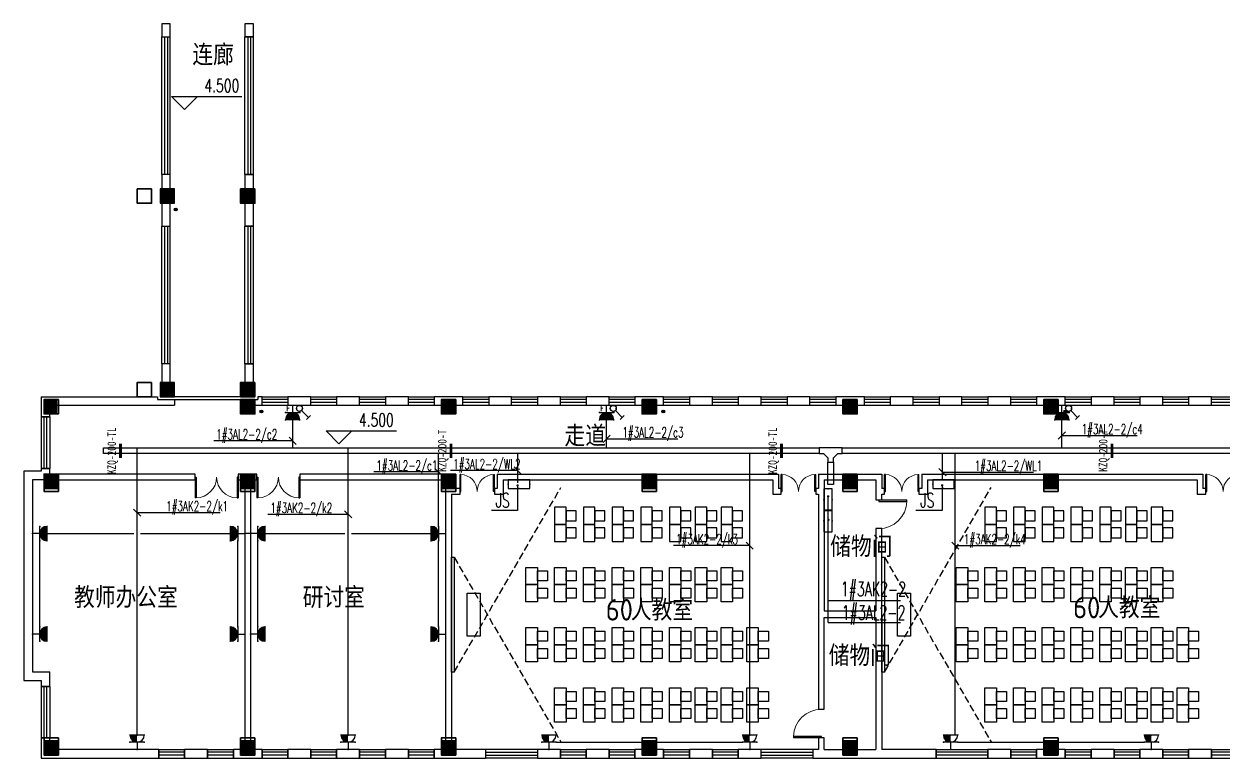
# Model space of a CAD drawing. Extents: x 0 to 302064749, y -59725395 to 1524223.
# Drawn here: x 2058808 to 2100608, y 1289830 to 1315430 of the extents above; entities that cross this region are included whole.
import ezdxf
from ezdxf.enums import TextEntityAlignment as Align

# ---------------------------------------------------------------- set-up
doc = ezdxf.new("R2010")
doc.units = 0
doc.header["$LTSCALE"] = 1000
doc.linetypes.add('DASH', pattern=[0.35, 0.25, -0.1])
for name, color, linetype in [('0-底图', 7, 'Continuous'), ('CABLETRAY', 4, 'Continuous'), ('COLU', 7, 'Continuous'), ('COLU_HATCH', 251, 'Continuous'), ('DIM-照明', 3, 'Continuous'), ('DIM-箱柜', 7, 'Continuous'), ('DIM_ELEV', 3, 'Continuous'), ('DOOR_FIRE', 4, 'Continuous'), ('EQUIP-插座', 3, 'Continuous'), ('EQUIP-照明', 3, 'Continuous'), ('EQUIP-箱柜', 3, 'Continuous'), ('PUB_TEXT', 7, 'Continuous'), ('TEL_LEAD', 3, 'Continuous'), ('TEXT', 7, 'Continuous'), ('WALL', 2, 'Continuous'), ('WINDOW', 4, 'Continuous'), ('WIRE-照明', 6, 'Continuous'), ('家具', 8, 'Continuous'), ('抗震支吊架', 2, 'Continuous'), ('排水', 153, 'Continuous'), ('看线', 30, 'Continuous')]:
    doc.layers.add(name, color=color, linetype=linetype)
doc.layers.add('砼柱', color=2, linetype='Continuous', lineweight=35)
doc.styles.add('_TCH_DIM', font='SIMPLEX', dxfattribs={"width": 0.8, "height": 5, "bigfont": 'HZTXT'})
doc.styles.add('_TEL_DIM', font='simplex.shx', dxfattribs={"width": 0.8, "height": 3.5, "bigfont": 'gbcbig.shx'})
doc.styles.add('kzcad', font='', dxfattribs={"width": 0.8})
doc.styles.get("Standard").update_dxf_attribs({"font": 'geniso.shx', "bigfont": 'hztxt.shx'})
doc.styles.get('kzcad').set_extended_font_data('SimSun')

# ---------------------------------------------------------------- blocks, each defined once
blk = doc.blocks.new('$equip$00002928')
for p, q in [((-0.75, 0.6), (-0.75, 0)), ((0.75, 0.6), (-0.75, 0.6)), ((0.75, 0), (0.75, 0.6)), ((-0.75, 0), (0.75, 0))]:
    blk.add_line(p, q)
at = {"const_width": 0.04}
blk.add_lwpolyline([(-0.75, 0.6), (-0.75, 0), (0.75, 0), (0.75, 0.6), (-0.75, 0.6), (-0.75, 0)], dxfattribs=at)
for p in [(-0.75, 0.3), (0, 0.6), (0.75, 0.3), (0, 0)]:
    blk.add_point(p)
at = {"color": 7, "style": '_TEL_DIM', "flags": 1}
for tag in ['A', 'REMARK']:
    blk.add_attdef(tag, text='', height=0.00002, dxfattribs=at).set_placement((0, 0), align=Align.MIDDLE_CENTER)
blk = doc.blocks.new('$equip$00001239')
for p, q in [((-0.5, 1.05), (-0.5, 1)), ((0.5, 1), (-0.5, 1)), ((0.5, 1.05), (0.5, 1)), ((0.5, 0.5), (-0.5, 0.5)), ((0, 0.5), (0, 0))]:
    blk.add_line(p, q)
blk.add_arc((0, 1), 0.5, 180, 0)
for points in [[(0, 0.75), (-0.433, 0.75), (0, 1), (-0.5, 1)], [(0, 0.567), (-0.25, 0.567), (0, 0.75), (-0.433, 0.75)], [(0, 0.5), (0, 0.5), (0, 0.567), (-0.25, 0.567)]]:
    blk.add_solid(points)
at = {"layer": 'EQUIP-照明'}
for p in [(0, 1), (-0.5, 0.5), (0, 0), (0.5, 0.5)]:
    blk.add_point(p, dxfattribs=at)
at = {"layer": 'EQUIP-照明', "flags": 9}
blk.add_attdef('A', (0, 0), '', height=0.00002, dxfattribs=at)
blk = doc.blocks.new('$equip$00001237')
for p, q in [((-0.5, 1.05), (-0.5, 1)), ((-0.5, 1), (0.5, 1)), ((0.5, 1.05), (0.5, 1)), ((0.5, 0.5), (-0.5, 0.5)), ((0, 0.5), (0, 0))]:
    blk.add_line(p, q)
blk.add_arc((0, 1), 0.5, 180, 0)
for p in [(0, 1), (-0.5, 0.5), (0, 0), (0.5, 0.5)]:
    blk.add_point(p)
for points in [[(0.433, 0.75), (-0.433, 0.75), (0.5, 1), (-0.5, 1)], [(0.25, 0.567), (-0.25, 0.567), (0.433, 0.75), (-0.433, 0.75)], [(0, 0.5), (0, 0.5), (0.25, 0.567), (-0.25, 0.567)]]:
    blk.add_solid(points)
at = {"flags": 9}
blk.add_attdef('A', (0, 0), '', height=0.00002, dxfattribs=at)
blk = doc.blocks.new('$equip$00001764')
for p, q in [((-0.5, 1.05), (-0.5, 1)), ((-0.5, 1), (0.5, 1)), ((0.5, 1.05), (0.5, 1)), ((0.5, 0.5), (-0.5, 0.5)), ((0, 0.5), (0, 0))]:
    blk.add_line(p, q)
blk.add_arc((0, 1), 0.5, 180, 0)
for p in [(-0.5, 0.5), (0, 0), (0.5, 0.5)]:
    blk.add_point(p)
for points in [[(0.433, 0.75), (-0.433, 0.75), (0.5, 1), (-0.5, 1)], [(0.25, 0.567), (-0.25, 0.567), (0.433, 0.75), (-0.433, 0.75)], [(0, 0.5), (0, 0.5), (0.25, 0.567), (-0.25, 0.567)]]:
    blk.add_solid(points)
at = {"color": 7, "style": '_TEL_DIM'}
blk.add_attdef('$TEXT$', text='', height=0.4, dxfattribs=at).set_placement((0.303, 0.211), align=Align.MIDDLE_CENTER)
at = {"color": 7, "style": '_TEL_DIM', "flags": 1}
blk.add_attdef('A', text='', height=0.00002, dxfattribs=at).set_placement((0, 0), align=Align.MIDDLE_CENTER)
blk = doc.blocks.new('$equip$00002327')
for p, q in [((0.484, 0.975), (0.766, 0.692)), ((0.147, 0.356), (0.625, 0.833))]:
    blk.add_line(p, q)
blk.add_circle((0, 0.208), 0.208)
for p in [(-0.208, 0.208), (0, 0.417), (0, 0), (0.208, 0.208)]:
    blk.add_point(p)
at = {"color": 7, "flags": 1}
blk.add_attdef('A', text='', height=0.00002, dxfattribs=at).set_placement((0, 0), align=Align.MIDDLE_CENTER)
blk = doc.blocks.new('js')
at = {"layer": '家具', "linetype": 'DASH'}
for points in [[(569568, 805988), (573281, 812418)], [(569568, 809988), (573281, 803558)]]:
    blk.add_lwpolyline(points, dxfattribs=at)
at = {"layer": '家具'}
for points in [[(573068, 811738), (573068, 811138), (573468, 811138), (573468, 811738)], [(573468, 811613), (573468, 811263), (573818, 811263), (573818, 811613)], [(574068, 811738), (574068, 811138), (574468, 811138), (574468, 811738)], [(574468, 811613), (574468, 811263), (574818, 811263), (574818, 811613)], [(575068, 811738), (575068, 811138), (575468, 811138), (575468, 811738)], [(575468, 811613), (575468, 811263), (575818, 811263), (575818, 811613)], [(576068, 811738), (576068, 811138), (576468, 811138), (576468, 811738)], [(576468, 811613), (576468, 811263), (576818, 811263), (576818, 811613)], [(577068, 811738), (577068, 811138), (577468, 811138), (577468, 811738)], [(577468, 811613), (577468, 811263), (577818, 811263), (577818, 811613)], [(577968, 811738), (577968, 811138), (578368, 811138), (578368, 811738)], [(578368, 811613), (578368, 811263), (578718, 811263), (578718, 811613)], [(578868, 811738), (578868, 811138), (579268, 811138), (579268, 811738)], [(579268, 811613), (579268, 811263), (579618, 811263), (579618, 811613)], [(573068, 811138), (573068, 810538), (573468, 810538), (573468, 811138)], [(573468, 811013), (573468, 810663), (573818, 810663), (573818, 811013)], [(574068, 811138), (574068, 810538), (574468, 810538), (574468, 811138)], [(574468, 811013), (574468, 810663), (574818, 810663), (574818, 811013)], [(575068, 811138), (575068, 810538), (575468, 810538), (575468, 811138)], [(575468, 811013), (575468, 810663), (575818, 810663), (575818, 811013)], [(576068, 811138), (576068, 810538), (576468, 810538), (576468, 811138)], [(576468, 811013), (576468, 810663), (576818, 810663), (576818, 811013)], [(577068, 811138), (577068, 810538), (577468, 810538), (577468, 811138)], [(577468, 811013), (577468, 810663), (577818, 810663), (577818, 811013)], [(577968, 811138), (577968, 810538), (578368, 810538), (578368, 811138)], [(578368, 811013), (578368, 810663), (578718, 810663), (578718, 811013)], [(578868, 811138), (578868, 810538), (579268, 810538), (579268, 811138)], [(579268, 811013), (579268, 810663), (579618, 810663), (579618, 811013)], [(569468, 805988), (569468, 809988), (569568, 809988), (569568, 805988)], [(572068, 809038), (572068, 809638), (572468, 809638), (572468, 809038)], [(572468, 809163), (572468, 809513), (572818, 809513), (572818, 809163)], [(573068, 809038), (573068, 809638), (573468, 809638), (573468, 809038)], [(573468, 809163), (573468, 809513), (573818, 809513), (573818, 809163)], [(574068, 809038), (574068, 809638), (574468, 809638), (574468, 809038)], [(574468, 809163), (574468, 809513), (574818, 809513), (574818, 809163)], [(575068, 809038), (575068, 809638), (575468, 809638), (575468, 809038)], [(575468, 809163), (575468, 809513), (575818, 809513), (575818, 809163)], [(576068, 809038), (576068, 809638), (576468, 809638), (576468, 809038)], [(576468, 809163), (576468, 809513), (576818, 809513), (576818, 809163)], [(577068, 809038), (577068, 809638), (577468, 809638), (577468, 809038)], [(577468, 809163), (577468, 809513), (577818, 809513), (577818, 809163)], [(577968, 809038), (577968, 809638), (578368, 809638), (578368, 809038)], [(578368, 809163), (578368, 809513), (578718, 809513), (578718, 809163)], [(578868, 809038), (578868, 809638), (579268, 809638), (579268, 809038)], [(579268, 809163), (579268, 809513), (579618, 809513), (579618, 809163)], [(572068, 808438), (572068, 809038), (572468, 809038), (572468, 808438)], [(572468, 808563), (572468, 808913), (572818, 808913), (572818, 808563)], [(573068, 808438), (573068, 809038), (573468, 809038), (573468, 808438)], [(573468, 808563), (573468, 808913), (573818, 808913), (573818, 808563)], [(574068, 808438), (574068, 809038), (574468, 809038), (574468, 808438)], [(574468, 808563), (574468, 808913), (574818, 808913), (574818, 808563)], [(575068, 808438), (575068, 809038), (575468, 809038), (575468, 808438)], [(575468, 808563), (575468, 808913), (575818, 808913), (575818, 808563)], [(576068, 808438), (576068, 809038), (576468, 809038), (576468, 808438)], [(576468, 808563), (576468, 808913), (576818, 808913), (576818, 808563)], [(577068, 808438), (577068, 809038), (577468, 809038), (577468, 808438)], [(577468, 808563), (577468, 808913), (577818, 808913), (577818, 808563)], [(577968, 808438), (577968, 809038), (578368, 809038), (578368, 808438)], [(578368, 808563), (578368, 808913), (578718, 808913), (578718, 808563)], [(578868, 808438), (578868, 809038), (579268, 809038), (579268, 808438)], [(579268, 808563), (579268, 808913), (579618, 808913), (579618, 808563)], [(570018, 808738), (570468, 808738), (570468, 807238), (570018, 807238)], [(572068, 806938), (572068, 807538), (572468, 807538), (572468, 806938)], [(572468, 807063), (572468, 807413), (572818, 807413), (572818, 807063)], [(573068, 806938), (573068, 807538), (573468, 807538), (573468, 806938)], [(573468, 807063), (573468, 807413), (573818, 807413), (573818, 807063)], [(574068, 806938), (574068, 807538), (574468, 807538), (574468, 806938)], [(574468, 807063), (574468, 807413), (574818, 807413), (574818, 807063)], [(575068, 806938), (575068, 807538), (575468, 807538), (575468, 806938)], [(575468, 807063), (575468, 807413), (575818, 807413), (575818, 807063)], [(576068, 806938), (576068, 807538), (576468, 807538), (576468, 806938)], [(576468, 807063), (576468, 807413), (576818, 807413), (576818, 807063)], [(577068, 806938), (577068, 807538), (577468, 807538), (577468, 806938)], [(577468, 807063), (577468, 807413), (577818, 807413), (577818, 807063)], [(577968, 806938), (577968, 807538), (578368, 807538), (578368, 806938)], [(578368, 807063), (578368, 807413), (578718, 807413), (578718, 807063)], [(578868, 806938), (578868, 807538), (579268, 807538), (579268, 806938)], [(579268, 807063), (579268, 807413), (579618, 807413), (579618, 807063)], [(579768, 806938), (579768, 807538), (580168, 807538), (580168, 806938)], [(580168, 807063), (580168, 807413), (580518, 807413), (580518, 807063)], [(572068, 806338), (572068, 806938), (572468, 806938), (572468, 806338)], [(572468, 806463), (572468, 806813), (572818, 806813), (572818, 806463)], [(573068, 806338), (573068, 806938), (573468, 806938), (573468, 806338)], [(573468, 806463), (573468, 806813), (573818, 806813), (573818, 806463)], [(574068, 806338), (574068, 806938), (574468, 806938), (574468, 806338)], [(574468, 806463), (574468, 806813), (574818, 806813), (574818, 806463)], [(575068, 806338), (575068, 806938), (575468, 806938), (575468, 806338)], [(575468, 806463), (575468, 806813), (575818, 806813), (575818, 806463)], [(576068, 806338), (576068, 806938), (576468, 806938), (576468, 806338)], [(576468, 806463), (576468, 806813), (576818, 806813), (576818, 806463)], [(577068, 806338), (577068, 806938), (577468, 806938), (577468, 806338)], [(577468, 806463), (577468, 806813), (577818, 806813), (577818, 806463)], [(577968, 806338), (577968, 806938), (578368, 806938), (578368, 806338)], [(578368, 806463), (578368, 806813), (578718, 806813), (578718, 806463)], [(578868, 806338), (578868, 806938), (579268, 806938), (579268, 806338)], [(579268, 806463), (579268, 806813), (579618, 806813), (579618, 806463)], [(579768, 806338), (579768, 806938), (580168, 806938), (580168, 806338)], [(580168, 806463), (580168, 806813), (580518, 806813), (580518, 806463)], [(573068, 804838), (573068, 805438), (573468, 805438), (573468, 804838)], [(573468, 804963), (573468, 805313), (573818, 805313), (573818, 804963)], [(574068, 804838), (574068, 805438), (574468, 805438), (574468, 804838)], [(574468, 804963), (574468, 805313), (574818, 805313), (574818, 804963)], [(575068, 804838), (575068, 805438), (575468, 805438), (575468, 804838)], [(575468, 804963), (575468, 805313), (575818, 805313), (575818, 804963)], [(576068, 804838), (576068, 805438), (576468, 805438), (576468, 804838)], [(576468, 804963), (576468, 805313), (576818, 805313), (576818, 804963)], [(577068, 804838), (577068, 805438), (577468, 805438), (577468, 804838)], [(577468, 804963), (577468, 805313), (577818, 805313), (577818, 804963)], [(577968, 804838), (577968, 805438), (578368, 805438), (578368, 804838)], [(578368, 804963), (578368, 805313), (578718, 805313), (578718, 804963)], [(578868, 804838), (578868, 805438), (579268, 805438), (579268, 804838)], [(579268, 804963), (579268, 805313), (579618, 805313), (579618, 804963)], [(579768, 804838), (579768, 805438), (580168, 805438), (580168, 804838)], [(580168, 804963), (580168, 805313), (580518, 805313), (580518, 804963)], [(573068, 804238), (573068, 804838), (573468, 804838), (573468, 804238)], [(573468, 804363), (573468, 804713), (573818, 804713), (573818, 804363)], [(574068, 804238), (574068, 804838), (574468, 804838), (574468, 804238)], [(574468, 804363), (574468, 804713), (574818, 804713), (574818, 804363)], [(575068, 804238), (575068, 804838), (575468, 804838), (575468, 804238)], [(575468, 804363), (575468, 804713), (575818, 804713), (575818, 804363)], [(576068, 804238), (576068, 804838), (576468, 804838), (576468, 804238)], [(576468, 804363), (576468, 804713), (576818, 804713), (576818, 804363)], [(577068, 804238), (577068, 804838), (577468, 804838), (577468, 804238)], [(577468, 804363), (577468, 804713), (577818, 804713), (577818, 804363)], [(577968, 804238), (577968, 804838), (578368, 804838), (578368, 804238)], [(578368, 804363), (578368, 804713), (578718, 804713), (578718, 804363)], [(578868, 804238), (578868, 804838), (579268, 804838), (579268, 804238)], [(579268, 804363), (579268, 804713), (579618, 804713), (579618, 804363)], [(579768, 804238), (579768, 804838), (580168, 804838), (580168, 804238)], [(580168, 804363), (580168, 804713), (580518, 804713), (580518, 804363)]]:
    blk.add_lwpolyline(points, close=True, dxfattribs=at)
blk = doc.blocks.new('ng')
at = {"layer": '排水'}
for p, q in [((345991, 781358), (346091, 781358)), ((346041, 781408), (346041, 781308))]:
    blk.add_line(p, q, dxfattribs=at)
blk.add_circle((346041, 781358), 50, dxfattribs=at)
blk = doc.blocks.new('222222')
at = {"layer": 'COLU_HATCH'}
h = blk.add_hatch(color=256, dxfattribs=at)
h.dxf.hatch_style = 1
h.paths.add_polyline_path([(1247542, 1047441), (1247542, 1047941), (1247042, 1047941), (1247042, 1047441)])
h = blk.add_hatch(color=256, dxfattribs=at)
h.dxf.hatch_style = 1
h.paths.add_polyline_path([(1250342, 1047441), (1250342, 1047941), (1249842, 1047941), (1249842, 1047441)])
h = blk.add_hatch(color=256, dxfattribs=at)
h.dxf.hatch_style = 1
h.paths.add_polyline_path([(1247542, 1040691), (1247542, 1041191), (1247042, 1041191), (1247042, 1040691)])
h = blk.add_hatch(color=256, dxfattribs=at)
h.dxf.hatch_style = 1
h.paths.add_polyline_path([(1250342, 1040691), (1250342, 1041191), (1249842, 1041191), (1249842, 1040691)])
h = blk.add_hatch(color=256, dxfattribs=at)
h.dxf.hatch_style = 1
h.paths.add_polyline_path([(1243442, 1040141), (1243442, 1040591), (1242992, 1040591), (1242992, 1040141)])
h = blk.add_hatch(color=256, dxfattribs=at)
h.dxf.hatch_style = 1
h.paths.add_polyline_path([(1250317, 1040141), (1250317, 1040591), (1249867, 1040591), (1249867, 1040141)])
h = blk.add_hatch(color=256, dxfattribs=at)
h.dxf.hatch_style = 1
h.paths.add_polyline_path([(1257317, 1040141), (1257317, 1040591), (1256867, 1040591), (1256867, 1040141)])
h = blk.add_hatch(color=256, dxfattribs=at)
h.dxf.hatch_style = 1
h.paths.add_polyline_path([(1264317, 1040141), (1264317, 1040591), (1263867, 1040591), (1263867, 1040141)])
h = blk.add_hatch(color=256, dxfattribs=at)
h.dxf.hatch_style = 1
h.paths.add_polyline_path([(1271317, 1040141), (1271317, 1040591), (1270867, 1040591), (1270867, 1040141)])
h = blk.add_hatch(color=256, dxfattribs=at)
h.dxf.hatch_style = 1
h.paths.add_polyline_path([(1278317, 1040141), (1278317, 1040591), (1277867, 1040591), (1277867, 1040141)])
h = blk.add_hatch(color=256, dxfattribs=at)
h.dxf.hatch_style = 1
h.paths.add_polyline_path([(1243492, 1037491), (1243492, 1037991), (1242992, 1037991), (1242992, 1037491)])
h = blk.add_hatch(color=256, dxfattribs=at)
h.dxf.hatch_style = 1
h.paths.add_polyline_path([(1250342, 1037491), (1250342, 1037991), (1249842, 1037991), (1249842, 1037491)])
h = blk.add_hatch(color=256, dxfattribs=at)
h.dxf.hatch_style = 1
h.paths.add_polyline_path([(1257342, 1037491), (1257342, 1037991), (1256842, 1037991), (1256842, 1037491)])
h = blk.add_hatch(color=256, dxfattribs=at)
h.dxf.hatch_style = 1
h.paths.add_polyline_path([(1264342, 1037491), (1264342, 1037991), (1263842, 1037991), (1263842, 1037491)])
h = blk.add_hatch(color=256, dxfattribs=at)
h.dxf.hatch_style = 1
h.paths.add_polyline_path([(1271342, 1037491), (1271342, 1037991), (1270842, 1037991), (1270842, 1037491)])
h = blk.add_hatch(color=256, dxfattribs=at)
h.dxf.hatch_style = 1
h.paths.add_polyline_path([(1278342, 1037491), (1278342, 1037991), (1277842, 1037991), (1277842, 1037491)])
h = blk.add_hatch(color=256, dxfattribs=at)
h.dxf.hatch_style = 1
h.paths.add_polyline_path([(1243492, 1028191), (1243492, 1028691), (1242992, 1028691), (1242992, 1028191)])
h = blk.add_hatch(color=256, dxfattribs=at)
h.dxf.hatch_style = 1
h.paths.add_polyline_path([(1250342, 1028191), (1250342, 1028691), (1249842, 1028691), (1249842, 1028191)])
h = blk.add_hatch(color=256, dxfattribs=at)
h.dxf.hatch_style = 1
h.paths.add_polyline_path([(1257342, 1028191), (1257342, 1028691), (1256842, 1028691), (1256842, 1028191)])
h = blk.add_hatch(color=256, dxfattribs=at)
h.dxf.hatch_style = 1
h.paths.add_polyline_path([(1264342, 1028191), (1264342, 1028691), (1263842, 1028691), (1263842, 1028191)])
h = blk.add_hatch(color=256, dxfattribs=at)
h.dxf.hatch_style = 1
h.paths.add_polyline_path([(1271342, 1028191), (1271342, 1028691), (1270842, 1028691), (1270842, 1028191)])
h = blk.add_hatch(color=256, dxfattribs=at)
h.dxf.hatch_style = 1
h.paths.add_polyline_path([(1278342, 1028191), (1278342, 1028691), (1277842, 1028691), (1277842, 1028191)])
at = {"layer": 'COLU'}
for points in [[(1247542, 1047441), (1247542, 1047941), (1247042, 1047941), (1247042, 1047441)], [(1250342, 1047441), (1250342, 1047941), (1249842, 1047941), (1249842, 1047441)], [(1247542, 1040691), (1247542, 1041191), (1247042, 1041191), (1247042, 1040691)], [(1250342, 1040691), (1250342, 1041191), (1249842, 1041191), (1249842, 1040691)], [(1243442, 1040141), (1243442, 1040591), (1242992, 1040591), (1242992, 1040141)], [(1250317, 1040141), (1250317, 1040591), (1249867, 1040591), (1249867, 1040141)], [(1257317, 1040141), (1257317, 1040591), (1256867, 1040591), (1256867, 1040141)], [(1264317, 1040141), (1264317, 1040591), (1263867, 1040591), (1263867, 1040141)], [(1271317, 1040141), (1271317, 1040591), (1270867, 1040591), (1270867, 1040141)], [(1278317, 1040141), (1278317, 1040591), (1277867, 1040591), (1277867, 1040141)], [(1243492, 1037491), (1243492, 1037991), (1242992, 1037991), (1242992, 1037491)], [(1250342, 1037491), (1250342, 1037991), (1249842, 1037991), (1249842, 1037491)], [(1257342, 1037491), (1257342, 1037991), (1256842, 1037991), (1256842, 1037491)], [(1264342, 1037491), (1264342, 1037991), (1263842, 1037991), (1263842, 1037491)], [(1271342, 1037491), (1271342, 1037991), (1270842, 1037991), (1270842, 1037491)], [(1278342, 1037491), (1278342, 1037991), (1277842, 1037991), (1277842, 1037491)], [(1243492, 1028191), (1243492, 1028691), (1242992, 1028691), (1242992, 1028191)], [(1250342, 1028191), (1250342, 1028691), (1249842, 1028691), (1249842, 1028191)], [(1257342, 1028191), (1257342, 1028691), (1256842, 1028691), (1256842, 1028191)], [(1264342, 1028191), (1264342, 1028691), (1263842, 1028691), (1263842, 1028191)], [(1271342, 1028191), (1271342, 1028691), (1270842, 1028691), (1270842, 1028191)], [(1278342, 1028191), (1278342, 1028691), (1277842, 1028691), (1277842, 1028191)]]:
    blk.add_lwpolyline(points, close=True, dxfattribs=at)
blk = doc.blocks.new('sad')
at = {"layer": '砼柱', "lineweight": 35}
for points in [[(2824858, 524706), (2824358, 524706), (2824358, 524206), (2824858, 524206)], [(2828458, 524706), (2827958, 524706), (2827958, 524206), (2828458, 524206)], [(2824858, 517956), (2824358, 517956), (2824358, 517456), (2824858, 517456)], [(2828458, 517956), (2827958, 517956), (2827958, 517456), (2828458, 517456)], [(2821608, 517356), (2821108, 517356), (2821108, 516856), (2821608, 516856)], [(2828458, 517356), (2827958, 517356), (2827958, 516856), (2828458, 516856)], [(2835458, 517356), (2834958, 517356), (2834958, 516856), (2835458, 516856)], [(2842458, 517356), (2841958, 517356), (2841958, 516856), (2842458, 516856)], [(2849458, 517356), (2848958, 517356), (2848958, 516856), (2849458, 516856)], [(2856458, 517356), (2855958, 517356), (2855958, 516856), (2856458, 516856)], [(2821608, 514756), (2821108, 514756), (2821108, 514156), (2821608, 514156)], [(2828458, 514756), (2827958, 514756), (2827958, 514156), (2828458, 514156)], [(2835458, 514756), (2834958, 514756), (2834958, 514156), (2835458, 514156)], [(2842458, 514756), (2841958, 514756), (2841958, 514156), (2842458, 514156)], [(2849458, 514756), (2848958, 514756), (2848958, 514156), (2849458, 514156)], [(2856458, 514756), (2855958, 514756), (2855958, 514156), (2856458, 514156)], [(2821608, 505556), (2821108, 505556), (2821108, 504956), (2821608, 504956)], [(2828458, 505556), (2827958, 505556), (2827958, 504956), (2828458, 504956)], [(2835458, 505556), (2834958, 505556), (2834958, 504956), (2835458, 504956)], [(2842458, 505556), (2841958, 505556), (2841958, 504956), (2842458, 504956)], [(2849458, 505556), (2848958, 505556), (2848958, 504956), (2849458, 504956)], [(2856458, 505556), (2855958, 505556), (2855958, 504956), (2856458, 504956)]]:
    blk.add_lwpolyline(points, close=True, dxfattribs=at)
blk = doc.blocks.new('A$C70683537')
at = {"layer": 'TEXT'}
blk.add_blockref('sad', (-2821208, -503056), dxfattribs=at)
blk = doc.blocks.new('$WINLIB2D$00000001')
at = {"color": 0}
for points in [[(-0.5, 0.5), (-0.5, -0.5)], [(-0.5, 0.5), (0.5, 0.5)], [(0.5, -0.5), (0.5, 0.5)], [(0.5, 0.1667), (-0.5, 0.1667)], [(0.5, -0.1667), (-0.5, -0.1667)], [(-0.5, -0.5), (0.5, -0.5)]]:
    blk.add_lwpolyline(points, dxfattribs=at)
blk = doc.blocks.new('$DorLib2D$00000001')
for p, q in [((0.45, 0.975), (0.5, 0.975)), ((0.45, 0), (0.45, 0.975)), ((0.5, 0), (0.5, 0.975)), ((0.5, 0), (0.45, 0))]:
    blk.add_line(p, q)
at = {"lineweight": 13}
blk.add_arc((0.475, 0), 0.975, 91.4693, 180, dxfattribs=at)
blk = doc.blocks.new('$DorLib2D$00000002')
for p, q in [((-0.5, 0), (-0.5, 0.4875)), ((-0.475, 0.4875), (-0.5, 0.4875)), ((-0.475, 0), (-0.475, 0.4875)), ((0.475, 0), (0.475, 0.4875)), ((0.475, 0.4875), (0.5, 0.4875)), ((0.5, 0), (0.5, 0.4875)), ((-0.5, 0), (-0.475, 0)), ((0.5, 0), (0.475, 0))]:
    blk.add_line(p, q)
at = {"lineweight": 13}
for centre, start, end in [((-0.4875, 0), 0, 88.53072), ((0.4875, 0), 91.46928, 180)]:
    blk.add_arc(centre, 0.4875, start, end, dxfattribs=at)
blk = doc.blocks.new('jgfjh')
at = {"layer": 'DIM_ELEV'}
for p, q in [((1067006, -166474.1), (1066556, -166024.1)), ((1066556, -166024.1), (1069007, -166024.1)), ((1067006, -166474.1), (1067456, -166024.1)), ((1072392, -178134.8), (1071942, -177684.8)), ((1071942, -177684.8), (1074393, -177684.8)), ((1072392, -178134.8), (1072842, -177684.8))]:
    blk.add_line(p, q, dxfattribs=at)
at = {"layer": 'WALL'}
for p, q in [((1066211.3, -163493.4), (1066211.3, -163943.4)), ((1066511.3, -163493.4), (1066211.3, -163493.4)), ((1066511.3, -163943.4), (1066511.3, -163493.4)), ((1069111.3, -163493.4), (1069111.3, -163943.4)), ((1069411.3, -163493.4), (1069111.3, -163493.4)), ((1069411.3, -163943.4), (1069411.3, -163493.4)), ((1066211.3, -163943.4), (1066511.3, -163943.4)), ((1069111.3, -163943.4), (1069411.3, -163943.4)), ((1066511.3, -168743.4), (1066211.3, -168743.4)), ((1066211.3, -168743.4), (1066211.3, -170543.4)), ((1066511.3, -170543.4), (1066511.3, -168743.4)), ((1069411.3, -168743.4), (1069111.3, -168743.4)), ((1069111.3, -168743.4), (1069111.3, -170543.4)), ((1069411.3, -170543.4), (1069411.3, -168743.4)), ((1066211.3, -170543.4), (1066511.3, -170543.4)), ((1069111.3, -170543.4), (1069411.3, -170543.4)), ((1066511.3, -175343.4), (1066211.3, -175343.4)), ((1066211.3, -175343.4), (1066211.3, -176193.4)), ((1066511.3, -176193.4), (1066511.3, -175343.4)), ((1069411.3, -175343.4), (1069111.3, -175343.4)), ((1069111.3, -175343.4), (1069111.3, -176293.4)), ((1069411.3, -176293.4), (1069411.3, -175343.4)), ((1066211.3, -176193.4), (1066511.3, -176193.4)), ((1069111.3, -176293.4), (1069411.3, -176293.4)), ((1062011.3, -176493.4), (1066061.3, -176493.4)), ((1062011.3, -176493.4), (1062011.3, -177193.4)), ((1062311.3, -176793.4), (1066061.3, -176793.4)), ((1062311.3, -177193.4), (1062311.3, -176793.4)), ((1066061.3, -176493.4), (1066061.3, -176593.4)), ((1066061.3, -176593.4), (1066661.3, -176593.4)), ((1066061.3, -176793.4), (1066661.3, -176793.4)), ((1066661.3, -176593.4), (1066661.3, -176793.4)), ((1069436.3, -176593.4), (1069561.3, -176593.4)), ((1069436.3, -176593.4), (1069436.3, -176793.4)), ((1069436.3, -176793.4), (1069561.3, -176793.4)), ((1069711.3, -176493.4), (1069561.3, -176493.4)), ((1069561.3, -176493.4), (1069561.3, -176593.4)), ((1069561.3, -176793.4), (1069711.3, -176793.4)), ((1069711.3, -176793.4), (1069711.3, -176493.4)), ((1071411.3, -176493.4), (1070611.3, -176493.4)), ((1070611.3, -176493.4), (1070611.3, -176793.4)), ((1070611.3, -176793.4), (1071411.3, -176793.4)), ((1071411.3, -176793.4), (1071411.3, -176493.4)), ((1073111.3, -176493.4), (1072311.3, -176493.4)), ((1072311.3, -176493.4), (1072311.3, -176793.4)), ((1072311.3, -176793.4), (1073111.3, -176793.4)), ((1073111.3, -176793.4), (1073111.3, -176493.4)), ((1074811.3, -176493.4), (1074011.3, -176493.4)), ((1074011.3, -176493.4), (1074011.3, -176793.4)), ((1074011.3, -176793.4), (1074811.3, -176793.4)), ((1074811.3, -176793.4), (1074811.3, -176493.4)), ((1076711.3, -176493.4), (1075711.3, -176493.4)), ((1075711.3, -176493.4), (1075711.3, -176793.4)), ((1075711.3, -176793.4), (1076711.3, -176793.4)), ((1076711.3, -176793.4), (1076711.3, -176493.4)), ((1078411.3, -176493.4), (1077611.3, -176493.4)), ((1077611.3, -176493.4), (1077611.3, -176793.4)), ((1077611.3, -176793.4), (1078411.3, -176793.4)), ((1078411.3, -176793.4), (1078411.3, -176493.4)), ((1080111.3, -176493.4), (1079311.3, -176493.4)), ((1079311.3, -176493.4), (1079311.3, -176793.4)), ((1079311.3, -176793.4), (1080111.3, -176793.4)), ((1080111.3, -176793.4), (1080111.3, -176493.4)), ((1081811.3, -176493.4), (1081011.3, -176493.4)), ((1081011.3, -176493.4), (1081011.3, -176793.4)), ((1081011.3, -176793.4), (1081811.3, -176793.4)), ((1081811.3, -176793.4), (1081811.3, -176493.4)), ((1083711.3, -176493.4), (1082711.3, -176493.4)), ((1082711.3, -176493.4), (1082711.3, -176793.4)), ((1082711.3, -176793.4), (1083711.3, -176793.4)), ((1083711.3, -176793.4), (1083711.3, -176493.4)), ((1085411.3, -176493.4), (1084611.3, -176493.4)), ((1084611.3, -176493.4), (1084611.3, -176793.4)), ((1084611.3, -176793.4), (1085411.3, -176793.4)), ((1085411.3, -176793.4), (1085411.3, -176493.4)), ((1087111.3, -176493.4), (1086311.3, -176493.4)), ((1086311.3, -176493.4), (1086311.3, -176793.4)), ((1086311.3, -176793.4), (1087111.3, -176793.4)), ((1087111.3, -176793.4), (1087111.3, -176493.4)), ((1088811.3, -176493.4), (1088011.3, -176493.4)), ((1088011.3, -176493.4), (1088011.3, -176793.4)), ((1088011.3, -176793.4), (1088811.3, -176793.4)), ((1088811.3, -176793.4), (1088811.3, -176493.4)), ((1090711.3, -176493.4), (1089711.3, -176493.4)), ((1089711.3, -176493.4), (1089711.3, -176793.4)), ((1089711.3, -176793.4), (1090711.3, -176793.4)), ((1090711.3, -176793.4), (1090711.3, -176493.4)), ((1092411.3, -176493.4), (1091611.3, -176493.4)), ((1091611.3, -176493.4), (1091611.3, -176793.4)), ((1091611.3, -176793.4), (1092411.3, -176793.4)), ((1092411.3, -176793.4), (1092411.3, -176493.4)), ((1094111.3, -176493.4), (1093311.3, -176493.4)), ((1093311.3, -176493.4), (1093311.3, -176793.4)), ((1093311.3, -176793.4), (1094111.3, -176793.4)), ((1094111.3, -176793.4), (1094111.3, -176493.4)), ((1095811.3, -176493.4), (1095011.3, -176493.4)), ((1095011.3, -176493.4), (1095011.3, -176793.4)), ((1095011.3, -176793.4), (1095811.3, -176793.4)), ((1095811.3, -176793.4), (1095811.3, -176493.4)), ((1097711.3, -176493.4), (1096711.3, -176493.4)), ((1096711.3, -176493.4), (1096711.3, -176793.4)), ((1096711.3, -176793.4), (1097711.3, -176793.4)), ((1097711.3, -176793.4), (1097711.3, -176493.4)), ((1099411.3, -176493.4), (1098611.3, -176493.4)), ((1098611.3, -176493.4), (1098611.3, -176793.4)), ((1098611.3, -176793.4), (1099411.3, -176793.4)), ((1099411.3, -176793.4), (1099411.3, -176493.4)), ((1101111.3, -176493.4), (1100311.3, -176493.4)), ((1100311.3, -176493.4), (1100311.3, -176793.4)), ((1100311.3, -176793.4), (1101111.3, -176793.4)), ((1101111.3, -176793.4), (1101111.3, -176493.4)), ((1102811.3, -176493.4), (1102011.3, -176493.4)), ((1102011.3, -176493.4), (1102011.3, -176793.4)), ((1102011.3, -176793.4), (1102811.3, -176793.4)), ((1102811.3, -176793.4), (1102811.3, -176493.4)), ((1062011.3, -177193.4), (1062311.3, -177193.4)), ((1062011.3, -179093.4), (1061411.3, -179093.4)), ((1061411.3, -179093.4), (1061411.3, -186393.4)), ((1062311.3, -178993.4), (1062011.3, -178993.4)), ((1062011.3, -178993.4), (1062011.3, -179093.4)), ((1062311.3, -179193.4), (1062311.3, -178993.4)), ((1067376, -179193.4), (1062311.3, -179193.4)), ((1067376, -179393.4), (1067376, -179193.4)), ((1069211.3, -179193.4), (1068876, -179193.4)), ((1068876, -179193.4), (1068876, -179393.4)), ((1069529.5, -179193.4), (1069211.3, -179193.4)), ((1069529.5, -179393.4), (1069529.5, -179193.4)), ((1076311.3, -179193.4), (1071029.5, -179193.4)), ((1071029.5, -179193.4), (1071029.5, -179393.4)), ((1076311.3, -179193.4), (1076311.3, -179693.4)), ((1077911.3, -179193.4), (1087711.3, -179193.4)), ((1077911.3, -179193.4), (1077911.3, -179693.4)), ((1087711.3, -179193.4), (1087711.3, -179693.4)), ((1089111.3, -179193.4), (1091311.3, -179193.4)), ((1089111.3, -179193.4), (1089111.3, -179693.4)), ((1091311.3, -179193.4), (1091311.3, -179693.4)), ((1092711.3, -179193.4), (1102511.3, -179193.4)), ((1092711.3, -179193.4), (1092711.3, -179693.4)), ((1102511.3, -179193.4), (1102511.3, -179693.4)), ((1062211.3, -179393.4), (1061711.3, -179393.4)), ((1061711.3, -179393.4), (1061711.3, -186093.4)), ((1062211.3, -179393.4), (1067376, -179393.4)), ((1068876, -179393.4), (1069111.3, -179393.4)), ((1069111.3, -179393.4), (1069111.3, -188793.4)), ((1069311.3, -179393.4), (1069311.3, -188793.4)), ((1069311.3, -179393.4), (1069529.5, -179393.4)), ((1071029.5, -179393.4), (1076111.3, -179393.4)), ((1076111.3, -179393.4), (1076111.3, -179793.4)), ((1076611.3, -179693.4), (1076311.3, -179693.4)), ((1076611.3, -179893.4), (1076611.3, -179693.4)), ((1077911.3, -179693.4), (1077811.3, -179693.4)), ((1077811.3, -179693.4), (1077811.3, -179893.4)), ((1078111.3, -179393.4), (1087511.3, -179393.4)), ((1078111.3, -179393.4), (1078111.3, -179693.4)), ((1078111.3, -179693.4), (1078111.3, -179693.4)), ((1078111.3, -179693.4), (1078111.3, -179893.4)), ((1087511.3, -179393.4), (1087511.3, -179893.4)), ((1087811.3, -179693.4), (1087711.3, -179693.4)), ((1087811.3, -179893.4), (1087811.3, -179693.4)), ((1089111.3, -179693.4), (1089011.3, -179693.4)), ((1089011.3, -179693.4), (1089011.3, -179893.4)), ((1089311.3, -179393.4), (1091111.3, -179393.4)), ((1089311.3, -179393.4), (1089311.3, -179793.4)), ((1091111.3, -179393.4), (1091111.3, -179793.4)), ((1091411.3, -179693.4), (1091311.3, -179693.4)), ((1091411.3, -179893.4), (1091411.3, -179693.4)), ((1092711.3, -179693.4), (1092611.3, -179693.4)), ((1092611.3, -179693.4), (1092611.3, -179893.4)), ((1092911.3, -179393.4), (1102311.3, -179393.4)), ((1092911.3, -179393.4), (1092911.3, -179893.4)), ((1102311.3, -179393.4), (1102311.3, -179893.4)), ((1102611.3, -179693.4), (1102511.3, -179693.4)), ((1102611.3, -179893.4), (1102611.3, -179693.4)), ((1076111.3, -179793.4), (1076111.3, -188793.4)), ((1076311.3, -179893.4), (1076311.3, -188793.4)), ((1076311.3, -179893.4), (1076611.3, -179893.4)), ((1077811.3, -179893.4), (1078011.3, -179893.4)), ((1078011.3, -179893.4), (1078111.3, -179893.4)), ((1087511.3, -179893.4), (1087811.3, -179893.4)), ((1089011.3, -179893.4), (1089111.3, -179893.4)), ((1089111.3, -179893.4), (1089111.3, -184094.8)), ((1089311.3, -179793.4), (1089311.3, -183954.8)), ((1091111.3, -179793.4), (1091111.3, -180093.4)), ((1091111.3, -180093.4), (1091311.3, -180093.4)), ((1091311.3, -179893.4), (1091411.3, -179893.4)), ((1091311.3, -180093.4), (1091311.3, -179893.4)), ((1092611.3, -179893.4), (1092911.3, -179893.4)), ((1102311.3, -179893.4), (1102611.3, -179893.4)), ((1091311.3, -181093.4), (1091111.3, -181093.4)), ((1091111.3, -181093.4), (1091111.3, -183954.8)), ((1091311.3, -184094.8), (1091311.3, -181093.4)), ((1089111.3, -184094.8), (1089111.3, -187393.4)), ((1089311.3, -183954.8), (1091111.3, -183954.8)), ((1089311.3, -184194.8), (1091111.3, -184194.8)), ((1089311.3, -187393.4), (1089311.3, -184194.8)), ((1091111.3, -184194.8), (1091111.3, -188793.4)), ((1091311.3, -184094.8), (1091311.3, -188793.4)), ((1061411.3, -186393.4), (1062011.3, -186393.4)), ((1061711.3, -186093.4), (1062311.3, -186093.4)), ((1062011.3, -186393.4), (1062011.3, -186593.4)), ((1062311.3, -186593.4), (1062311.3, -186093.4)), ((1062011.3, -186593.4), (1062311.3, -186593.4)), ((1089111.3, -187393.4), (1089311.3, -187393.4)), ((1062311.3, -188393.4), (1062011.3, -188393.4)), ((1062011.3, -188393.4), (1062011.3, -189093.4)), ((1062311.3, -188793.4), (1062311.3, -188393.4)), ((1089311.3, -188393.4), (1089111.3, -188393.4)), ((1089111.3, -188393.4), (1089111.3, -188793.4)), ((1089311.3, -188793.4), (1089311.3, -188393.4)), ((1066111.3, -188793.4), (1062311.3, -188793.4)), ((1066111.3, -189093.4), (1066111.3, -188793.4)), ((1067811.3, -188793.4), (1067011.3, -188793.4)), ((1067011.3, -188793.4), (1067011.3, -189093.4)), ((1067811.3, -189093.4), (1067811.3, -188793.4)), ((1069111.3, -188793.4), (1068711.3, -188793.4)), ((1068711.3, -188793.4), (1068711.3, -189093.4)), ((1069711.3, -188793.4), (1069311.3, -188793.4)), ((1069711.3, -189093.4), (1069711.3, -188793.4)), ((1071411.3, -188793.4), (1070611.3, -188793.4)), ((1070611.3, -188793.4), (1070611.3, -189093.4)), ((1071411.3, -189093.4), (1071411.3, -188793.4)), ((1073111.3, -188793.4), (1072311.3, -188793.4)), ((1072311.3, -188793.4), (1072311.3, -189093.4)), ((1073111.3, -189093.4), (1073111.3, -188793.4)), ((1074811.3, -188793.4), (1074011.3, -188793.4)), ((1074011.3, -188793.4), (1074011.3, -189093.4)), ((1074811.3, -189093.4), (1074811.3, -188793.4)), ((1076111.3, -188793.4), (1075711.3, -188793.4)), ((1075711.3, -188793.4), (1075711.3, -189093.4)), ((1077511.3, -188793.4), (1076311.3, -188793.4)), ((1077511.3, -189093.4), (1077511.3, -188793.4)), ((1080111.3, -188793.4), (1079311.3, -188793.4)), ((1079311.3, -188793.4), (1079311.3, -189093.4)), ((1080111.3, -189093.4), (1080111.3, -188793.4)), ((1081811.3, -188793.4), (1081011.3, -188793.4)), ((1081011.3, -188793.4), (1081011.3, -189093.4)), ((1081811.3, -189093.4), (1081811.3, -188793.4)), ((1083711.3, -188793.4), (1082711.3, -188793.4)), ((1082711.3, -188793.4), (1082711.3, -189093.4)), ((1083711.3, -189093.4), (1083711.3, -188793.4)), ((1085411.3, -188793.4), (1084611.3, -188793.4)), ((1084611.3, -188793.4), (1084611.3, -189093.4)), ((1085411.3, -189093.4), (1085411.3, -188793.4)), ((1087111.3, -188793.4), (1086311.3, -188793.4)), ((1086311.3, -188793.4), (1086311.3, -189093.4)), ((1087111.3, -189093.4), (1087111.3, -188793.4)), ((1089111.3, -188793.4), (1088911.3, -188793.4)), ((1088911.3, -188793.4), (1088911.3, -189093.4)), ((1089311.3, -188793.4), (1091111.3, -188793.4)), ((1093211.3, -188793.4), (1091311.3, -188793.4)), ((1093211.3, -189093.4), (1093211.3, -188793.4)), ((1095811.3, -188793.4), (1095011.3, -188793.4)), ((1095011.3, -188793.4), (1095011.3, -189093.4)), ((1095811.3, -189093.4), (1095811.3, -188793.4)), ((1097711.3, -188793.4), (1096711.3, -188793.4)), ((1096711.3, -188793.4), (1096711.3, -189093.4)), ((1097711.3, -189093.4), (1097711.3, -188793.4)), ((1099411.3, -188793.4), (1098611.3, -188793.4)), ((1098611.3, -188793.4), (1098611.3, -189093.4)), ((1099411.3, -189093.4), (1099411.3, -188793.4)), ((1101111.3, -188793.4), (1100311.3, -188793.4)), ((1100311.3, -188793.4), (1100311.3, -189093.4)), ((1101111.3, -189093.4), (1101111.3, -188793.4)), ((1102811.3, -188793.4), (1102011.3, -188793.4)), ((1102011.3, -188793.4), (1102011.3, -189093.4)), ((1102811.3, -189093.4), (1102811.3, -188793.4)), ((1062011.3, -189093.4), (1066111.3, -189093.4)), ((1067011.3, -189093.4), (1067811.3, -189093.4)), ((1068711.3, -189093.4), (1069211.3, -189093.4)), ((1069211.3, -189093.4), (1069711.3, -189093.4)), ((1070611.3, -189093.4), (1071411.3, -189093.4)), ((1072311.3, -189093.4), (1073111.3, -189093.4)), ((1074011.3, -189093.4), (1074811.3, -189093.4)), ((1075711.3, -189093.4), (1076211.3, -189093.4)), ((1076211.3, -189093.4), (1077511.3, -189093.4)), ((1079311.3, -189093.4), (1080111.3, -189093.4)), ((1081011.3, -189093.4), (1081811.3, -189093.4)), ((1082711.3, -189093.4), (1083711.3, -189093.4)), ((1084611.3, -189093.4), (1085411.3, -189093.4)), ((1086311.3, -189093.4), (1087111.3, -189093.4)), ((1088911.3, -189093.4), (1089211.3, -189093.4)), ((1089211.3, -189093.4), (1091211.3, -189093.4)), ((1091211.3, -189093.4), (1093211.3, -189093.4)), ((1095011.3, -189093.4), (1095811.3, -189093.4)), ((1096711.3, -189093.4), (1097711.3, -189093.4)), ((1098611.3, -189093.4), (1099411.3, -189093.4)), ((1100311.3, -189093.4), (1101111.3, -189093.4)), ((1102011.3, -189093.4), (1102811.3, -189093.4))]:
    blk.add_line(p, q, dxfattribs=at)
at = {"layer": '看线'}
for p, q in [((1066411.3, -176593.4), (1069211.3, -176593.4)), ((1068961.3, -176493.4), (1066551.3, -176493.4))]:
    blk.add_line(p, q, dxfattribs=at)
for name, p in [('222222', (-180880.7, -1217184.4)), ('A$C70683537', (1062211.3, -190893.4))]:
    blk.add_blockref(name, p)
at = {"layer": 'DOOR_FIRE', "zscale": 200}
for p, xscale, yscale, rotation in [((1091211.3, -180593.4), -1000, 1000, 269.9999999996713), ((1089211.3, -187893.4), 1000, -1000, 270.0000000003295)]:
    blk.add_blockref('$DorLib2D$00000001', p, dxfattribs=dict(at, xscale=xscale, yscale=yscale, rotation=rotation))
at = {"layer": 'WINDOW'}
for name, p, xscale, yscale, zscale, rotation in [('$WINLIB2D$00000001', (1066361.3, -166343.4), 4800, -300, 300, 90.00000000043903), ('$WINLIB2D$00000001', (1069261.3, -166343.4), 4800, 300, 300, 90.00000000043927), ('$WINLIB2D$00000001', (1066361.3, -172943.4), 4800, -300, 300, 90.00000000043903), ('$WINLIB2D$00000001', (1069261.3, -172943.4), 4800, 300, 300, 90.00000000043927), ('$WINLIB2D$00000001', (1070161.3, -176643.4), 900, -300, 300, 1.642854430531262e-08), ('$WINLIB2D$00000001', (1071861.3, -176643.4), 900, -300, 300, 1.642854430531262e-08), ('$WINLIB2D$00000001', (1073561.3, -176643.4), 900, -300, 300, 1.642854430531262e-08), ('$WINLIB2D$00000001', (1075261.3, -176643.4), 900, -300, 300, 1.642854430531262e-08), ('$WINLIB2D$00000001', (1077161.3, -176643.4), 900, -300, 300, 1.642854430531262e-08), ('$WINLIB2D$00000001', (1078861.3, -176643.4), 900, -300, 300, 1.642854430531262e-08), ('$WINLIB2D$00000001', (1080561.3, -176643.4), 900, -300, 300, 1.642854430531262e-08), ('$WINLIB2D$00000001', (1082261.3, -176643.4), 900, -300, 300, 1.642854430531262e-08), ('$WINLIB2D$00000001', (1084161.3, -176643.4), 900, -300, 300, 1.642854430531262e-08), ('$WINLIB2D$00000001', (1085861.3, -176643.4), 900, -300, 300, 1.642854430531262e-08), ('$WINLIB2D$00000001', (1087561.3, -176643.4), 900, -300, 300, 1.642854430531262e-08), ('$WINLIB2D$00000001', (1089261.3, -176643.4), 900, -300, 300, 1.642854430531262e-08), ('$WINLIB2D$00000001', (1091161.3, -176643.4), 900, -300, 300, 1.642854430531262e-08), ('$WINLIB2D$00000001', (1092861.3, -176643.4), 900, -300, 300, 1.642854430531262e-08), ('$WINLIB2D$00000001', (1094561.3, -176643.4), 900, -300, 300, 1.642854430531262e-08), ('$WINLIB2D$00000001', (1096261.3, -176643.4), 900, -300, 300, 1.642854430531262e-08), ('$WINLIB2D$00000001', (1098161.3, -176643.4), 900, -300, 300, 1.642854430531262e-08), ('$WINLIB2D$00000001', (1099861.3, -176643.4), 900, -300, 300, 1.642854430531262e-08), ('$WINLIB2D$00000001', (1101561.3, -176643.4), 900, -300, 300, 1.642854430531262e-08), ('$WINLIB2D$00000001', (1103261.3, -176643.4), 900, -300, 300, 1.642854430531262e-08), ('$WINLIB2D$00000001', (1062161.3, -178093.4), -1800, -300, 300, 90), ('$DorLib2D$00000002', (1068126, -179293.4), 1500, -1500, 200, 3.25634604736273e-08), ('$DorLib2D$00000002', (1070279.5, -179293.4), -1500, -1500, 200, 3.256251268624055e-08), ('$DorLib2D$00000002', (1077211.3, -179793.4), -1200, 1200, 200, 1.581191177990604e-08), ('$DorLib2D$00000002', (1088411.3, -179793.4), -1200, -1200, 200, 179.9999999822117), ('$DorLib2D$00000002', (1092011.3, -179793.4), -1200, 1200, 200, 1.778833080834374e-08), ('$DorLib2D$00000002', (1103211.3, -179793.4), -1200, -1200, 200, 179.9999999822141), ('$WINLIB2D$00000001', (1062161.3, -187493.4), 1800, 300, 300, 270), ('$WINLIB2D$00000001', (1066561.3, -188943.4), 900, 300, 300, 1.581196415824471e-08), ('$WINLIB2D$00000001', (1068261.3, -188943.4), 900, 300, 300, 1.581196415824471e-08), ('$WINLIB2D$00000001', (1070161.3, -188943.4), 900, 300, 300, 1.58119641583691e-08), ('$WINLIB2D$00000001', (1071861.3, -188943.4), 900, 300, 300, 1.58119641583691e-08), ('$WINLIB2D$00000001', (1073561.3, -188943.4), 900, 300, 300, 1.58119641583691e-08), ('$WINLIB2D$00000001', (1075261.3, -188943.4), 900, 300, 300, 1.58119641583691e-08), ('$WINLIB2D$00000001', (1078411.3, -188943.4), -1800, 300, 300, 1.581175190779049e-08), ('$WINLIB2D$00000001', (1080561.3, -188943.4), 900, 300, 300, 1.581174429048954e-08), ('$WINLIB2D$00000001', (1082261.3, -188943.4), 900, 300, 300, 1.581174429048954e-08), ('$WINLIB2D$00000001', (1084161.3, -188943.4), 900, 300, 300, 1.581174429048954e-08), ('$WINLIB2D$00000001', (1085861.3, -188943.4), 900, 300, 300, 1.581174429048954e-08), ('$WINLIB2D$00000001', (1088011.3, -188943.4), -1800, 300, 300, 1.581175190779049e-08), ('$WINLIB2D$00000001', (1094111.3, -188943.4), 1800, 300, 300, 1.58119424766905e-08), ('$WINLIB2D$00000001', (1096261.3, -188943.4), 900, 300, 300, 1.58119424766905e-08), ('$WINLIB2D$00000001', (1098161.3, -188943.4), 900, 300, 300, 1.58119424766905e-08), ('$WINLIB2D$00000001', (1099861.3, -188943.4), 900, 300, 300, 1.58119424766905e-08), ('$WINLIB2D$00000001', (1101561.3, -188943.4), 900, 300, 300, 1.58119424766905e-08), ('$WINLIB2D$00000001', (1103261.3, -188943.4), 900, 300, 300, 1.58119424766905e-08)]:
    blk.add_blockref(name, p, dxfattribs=dict(at, xscale=xscale, yscale=yscale, zscale=zscale, rotation=rotation))
at = {"layer": '家具'}
for p in [(506843.1, -992081.8), (521843.1, -992081.8)]:
    blk.add_blockref('js', p, dxfattribs=at)
at = {"layer": '排水'}
for p in [(720661.5, -951323.2), (723645.6, -958368.6), (737657.6, -958368.6), (751676.2, -958368.6)]:
    blk.add_blockref('ng', p, dxfattribs=at)
at = {"layer": 'PUB_TEXT'}
for s, height, p in [('连廊', 723.4, (1067280.7, -164939.7)), ('走道', 723.4, (1080254.1, -178226.4)), ('储物间', 723.4, (1089516.6, -182086.4)), ('教师办公室', 723.4, (1063156.7, -183861.8)), ('研讨室', 723.4, (1071126.7, -183861.8)), ('人教室', 723.4, (1082565.9, -184300.3)), ('60', 750, (1097983.1, -184220.5)), ('人教室', 723.4, (1098858.1, -184220.5)), ('60', 750, (1081690.9, -184300.3)), ('储物间', 723.4, (1089464.3, -185889.3))]:
    blk.add_text(s, height=height, dxfattribs=at).set_placement(p)
at = {"layer": 'PUB_TEXT', "style": '_TCH_DIM', "width": 0.705882}
for p in [(1067702, -165866.6), (1073088, -177527.3)]:
    blk.add_text('4.500', height=446.25, dxfattribs=at).set_placement(p)

msp = doc.modelspace()

# ---------------------------------------------------------------- linework, layer by layer
at = {"layer": 'CABLETRAY'}
for p, q in [((2061575, 1300445), (2061575, 1300645)), ((2061575, 1300645), (2086534, 1300645)), ((2086534, 1300445), (2061575, 1300445)), ((2086534, 1300645), (2086534, 1300445)), ((2087334, 1300645), (2086534, 1300645)), ((2086534, 1300645), (2086534, 1300445)), ((2086534, 1300445), (2086684, 1300445)), ((2086684, 1300445), (2086834, 1300295)), ((2087034, 1300295), (2087184, 1300445)), ((2087184, 1300445), (2087334, 1300445)), ((2087334, 1300445), (2087334, 1300645)), ((2087334, 1300645), (2139560, 1300645)), ((2087334, 1300445), (2087334, 1300645)), ((2139560, 1300445), (2087334, 1300445)), ((2086834, 1300295), (2086834, 1300145)), ((2086834, 1300145), (2087034, 1300145)), ((2086834, 1299368), (2086834, 1300145)), ((2086834, 1300145), (2087034, 1300145)), ((2087034, 1300145), (2087034, 1300295)), ((2087034, 1300145), (2087034, 1299368)), ((2087034, 1299368), (2086834, 1299368))]:
    msp.add_line(p, q, dxfattribs=at)
at = {"layer": 'DIM-照明'}
for p, q in [((2068300, 1300770), (2068052, 1301018)), ((2079242, 1301087), (2078994, 1300840)), ((2095114, 1301201), (2094866, 1300954)), ((2076143, 1299733), (2075895, 1299981)), ((2073382, 1299682), (2073134, 1299930)), ((2090953, 1299675), (2090705, 1299922)), ((2062876, 1298265), (2062629, 1298513)), ((2070232, 1298202), (2069984, 1298450)), ((2084232, 1297115), (2083984, 1297363)), ((2091399, 1297115), (2091152, 1297363))]:
    msp.add_line(p, q, dxfattribs=at)
for points in [[(2067440, 1300894), (2065422, 1300894)], [(2068176, 1300894), (2067440, 1300894)], [(2079118, 1300964), (2079582, 1300964)], [(2079582, 1300964), (2081601, 1300964)], [(2094990, 1301077), (2095592, 1301077)], [(2095592, 1301077), (2097620, 1301077)], [(2072946, 1299806), (2071005, 1299806)], [(2073258, 1299806), (2072946, 1299806)], [(2075661, 1299857), (2073682, 1299857)], [(2076019, 1299857), (2075661, 1299857)], [(2090829, 1299799), (2091396, 1299799)], [(2091396, 1299799), (2094003, 1299799)], [(2062752, 1298389), (2063251, 1298389)], [(2063251, 1298389), (2065645, 1298389)], [(2069800, 1298326), (2067310, 1298326)], [(2070108, 1298326), (2069800, 1298326)], [(2083944, 1297239), (2081455, 1297239)], [(2084108, 1297239), (2083944, 1297239)], [(2091276, 1297239), (2091488, 1297239)], [(2091488, 1297239), (2093541, 1297239)]]:
    msp.add_lwpolyline(points, dxfattribs=at)
at = {"layer": 'DIM-箱柜'}
for p, q in [((2086843, 1294555), (2086843, 1298955)), ((2086843, 1295329), (2089361, 1295329)), ((2086843, 1294555), (2089361, 1294555))]:
    msp.add_line(p, q, dxfattribs=at)
at = {"layer": 'DIM-箱柜', "const_width": 40}
for points in [[(2086823, 1298955, 1), (2086863, 1298955, 1)], [(2086834, 1298137, 1), (2086874, 1298137, 1)]]:
    msp.add_lwpolyline(points, format="xyb", close=True, dxfattribs=at)
at = {"layer": 'TEL_LEAD'}
for p, q in [((2076017, 1299339), (2076017, 1298465)), ((2090817, 1299339), (2090817, 1298465)), ((2076017, 1298465), (2075102, 1298465)), ((2090817, 1298465), (2089902, 1298465))]:
    msp.add_line(p, q, dxfattribs=at)
at = {"layer": 'TEL_LEAD', "const_width": 40}
for points in [[(2076017, 1299359, 1), (2076017, 1299319, 1)], [(2090817, 1299359, 1), (2090817, 1299319, 1)]]:
    msp.add_lwpolyline(points, format="xyb", close=True, dxfattribs=at)
at = {"layer": 'WIRE-照明'}
for p, q in [((2068176, 1300645), (2068176, 1301630)), ((2079118, 1300645), (2079118, 1301630)), ((2094990, 1300645), (2094990, 1301630)), ((2062752, 1290630), (2062752, 1300645)), ((2070108, 1290630), (2070108, 1300645)), ((2073258, 1297908), (2073258, 1300445)), ((2076019, 1299428), (2076019, 1300445)), ((2084108, 1290630), (2084108, 1300445)), ((2090829, 1299530), (2090829, 1300427)), ((2091276, 1290630), (2091276, 1300445)), ((2059608, 1297658), (2062640, 1297658)), ((2062865, 1297658), (2066008, 1297658)), ((2066708, 1297658), (2066508, 1297658)), ((2067208, 1297658), (2069996, 1297658)), ((2070221, 1297658), (2073008, 1297658)), ((2059358, 1294403), (2059358, 1297408)), ((2066258, 1294403), (2066258, 1297408)), ((2066958, 1294403), (2066958, 1297408)), ((2073258, 1294403), (2073258, 1297408)), ((2077358, 1290380), (2083858, 1290380)), ((2091358, 1290380), (2097858, 1290380))]:
    msp.add_line(p, q, dxfattribs=at)
at = {"layer": '抗震支吊架', "color": 2, "const_width": 100}
for points in [[(2062175, 1300295), (2062175, 1300795)], [(2073696, 1300295), (2073696, 1300795)], [(2085217, 1300295), (2085217, 1300795)], [(2096737, 1300295), (2096737, 1300795)]]:
    msp.add_lwpolyline(points, dxfattribs=at)

# ---------------------------------------------------------------- block references
at = {"layer": '0-底图'}
msp.add_blockref('jgfjh', (997397, 1478924), dxfattribs=at)
at = {"layer": 'EQUIP-插座'}
ref = msp.add_blockref('$equip$00001764', (2068176, 1302130), dxfattribs=dict(at, xscale=500, yscale=500, zscale=500, rotation=180))
ref.add_attrib('$TEXT$', 'F', dxfattribs={"layer": '0', "color": 7, "height": 200, "style": '_TEL_DIM'}).set_placement((2068024, 1302025), align=Align.MIDDLE_CENTER)
ref = msp.add_blockref('$equip$00001764', (2079118, 1302130), dxfattribs=dict(at, xscale=500, yscale=500, zscale=500, rotation=180))
ref.add_attrib('$TEXT$', 'F', dxfattribs={"layer": '0', "color": 7, "height": 200, "style": '_TEL_DIM'}).set_placement((2078967, 1302025), align=Align.MIDDLE_CENTER)
ref = msp.add_blockref('$equip$00001764', (2094990, 1302130), dxfattribs=dict(at, xscale=500, yscale=500, zscale=500, rotation=180))
ref.add_attrib('$TEXT$', 'F', dxfattribs={"layer": '0', "color": 7, "height": 200, "style": '_TEL_DIM'}).set_placement((2094838, 1302025), align=Align.MIDDLE_CENTER)
at = {"layer": 'EQUIP-插座', "xscale": 500, "yscale": 500, "zscale": 500}
for p, rotation in [((2059108, 1297658), 270), ((2066508, 1297658), 90), ((2066708, 1297658), 270), ((2073508, 1297658), 90), ((2059108, 1294153), 269.9999999999999), ((2066508, 1294153), 90), ((2066708, 1294153), 269.9999999999999), ((2073508, 1294153), 90)]:
    msp.add_blockref('$equip$00001237', p, dxfattribs=dict(at, rotation=rotation))
for p in [(2062752, 1290130), (2070108, 1290130), (2077108, 1290130), (2084108, 1290130), (2091108, 1290130), (2098108, 1290130)]:
    msp.add_blockref('$equip$00001239', p, dxfattribs=at)
at = {"layer": 'EQUIP-照明', "xscale": 500, "yscale": 500, "zscale": 500, "rotation": 270}
for p in [(2068307, 1302023), (2079249, 1302023), (2095121, 1302023)]:
    msp.add_blockref('$equip$00002327', p, dxfattribs=at)
at = {"layer": 'EQUIP-箱柜', "xscale": 500, "yscale": 500, "zscale": 500}
for p in [(2076064, 1299230), (2090864, 1299230)]:
    msp.add_blockref('$equip$00002928', p, dxfattribs=at)
at = {"layer": 'EQUIP-箱柜', "xscale": 500, "yscale": 500, "zscale": 500, "rotation": 90}
for p in [(2086988, 1298840), (2086988, 1298097)]:
    msp.add_blockref('$equip$00002928', p, dxfattribs=at)

# ---------------------------------------------------------------- texts
at = {"layer": 'DIM-照明', "color": 7, "style": '_TEL_DIM', "width": 0.64}
for s, p in [('1#3AL2-2/c2', (2065509, 1300944)), ('1#3AL2-2/c3', (2079669, 1301014)), ('1#3AL2-2/c4', (2095680, 1301127)), ('1#3AL2-2/c1', (2071092, 1299856)), ('1#3AL2-2/WL2', (2073770, 1299907)), ('1#3AL2-2/WL1', (2091951, 1299849)), ('1#3AK2-2/k1', (2063765, 1298439)), ('1#3AK2-2/k2', (2067397, 1298376)), ('1#3AK2-2/k3', (2081542, 1297289)), ('1#3AK2-2/k4', (2091576, 1297289))]:
    msp.add_text(s, height=350, dxfattribs=at).set_placement(p)
at = {"layer": 'DIM-箱柜', "color": 7, "style": '_TEL_DIM', "width": 0.64}
for s, p in [('1#3AK2-2', (2087280, 1295473)), ('1#3AL2-2', (2087315, 1294655))]:
    msp.add_text(s, height=500, dxfattribs=at).set_placement(p)
at = {"layer": 'TEL_LEAD', "color": 7, "style": '_TEL_DIM', "width": 0.64}
for p in [(2075252, 1298565), (2090052, 1298565)]:
    msp.add_text('JS', height=500, dxfattribs=at).set_placement(p)
at = {"layer": '抗震支吊架', "color": 2, "style": 'kzcad', "width": 0.8}
for s, p in [('KZQ-200-TL', (2062015, 1300545)), ('KZQ-200-T', (2073536, 1300545)), ('KZQ-200-TL', (2085057, 1300545)), ('KZQ-200-T', (2096577, 1300545))]:
    msp.add_text(s, height=300, rotation=89.8854, dxfattribs=at).set_placement(p, align=Align.CENTER)

doc.saveas('drawing.dxf')
